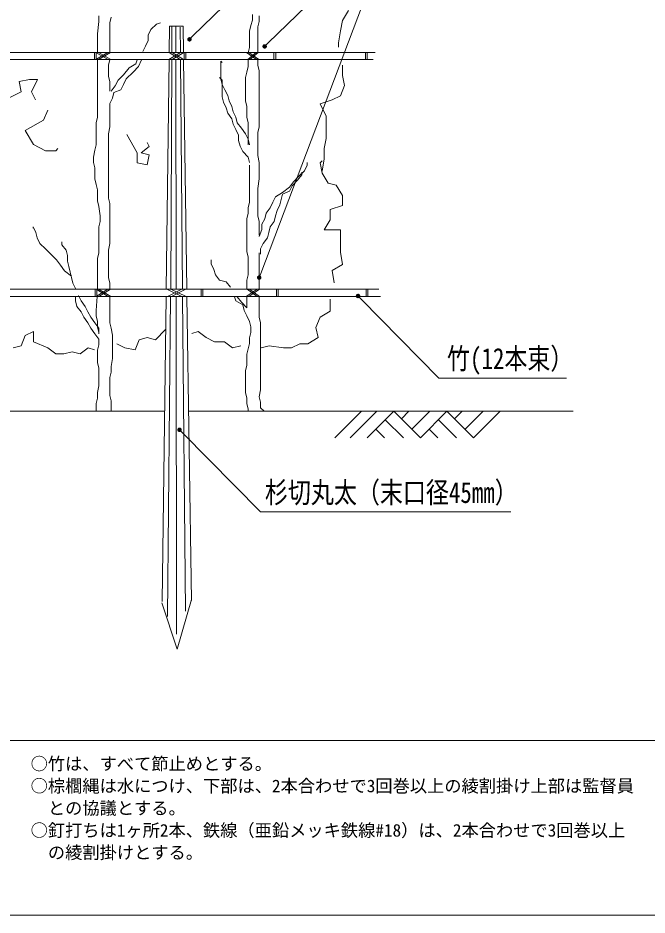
# Model space of a CAD drawing. Units: millimetres on the paper, with parts at other scales. Extents: x 11 to 3029, y 10 to 3833.
# Drawn here: x 91.8 to 162.7, y 9.8 to 110.9 of the extents above; entities that cross this region are included whole.
import ezdxf
from ezdxf.enums import TextEntityAlignment as Align

# ---------------------------------------------------------------- set-up
doc = ezdxf.new("R2010")
doc.units = ezdxf.units.MM
for name, color, linetype, lineweight in [('_0-0_', 7, 'Continuous', 13), ('ハッチ', 4, 'Continuous', 13), ('寸法', 1, 'Continuous', 13), ('本体', 7, 'Continuous', 13)]:
    doc.layers.add(name, color=color, linetype=linetype, lineweight=lineweight)
doc.styles.add('ＭＳ ゴシック', font='')
doc.styles.get('ＭＳ ゴシック').set_extended_font_data('MS Gothic')

# ---------------------------------------------------------------- blocks, each defined once
blk = doc.blocks.new('filled_dot')
at = {"color": 0, "linetype": 'Continuous', "lineweight": -2, "const_width": 1.25}
blk.add_lwpolyline([(-0.625, 0, 1), (0.625, 0, 1)], format="xyb", close=True, dxfattribs=at)

msp = doc.modelspace()

# ---------------------------------------------------------------- linework, layer by layer
at = {"layer": '_0-0_', "color": 6}
msp.add_line((10.744, 29.443), (284.557, 29.443), dxfattribs=at)
msp.add_lwpolyline([(284.557, 190.967), (10.744, 190.967), (10.744, 9.785), (284.557, 9.785)], close=True, dxfattribs=at)
at = {"layer": 'ハッチ'}
for p, q in [((127.498, 63.56), (130.493, 66.555)), ((129.226, 63.56), (132.221, 66.555)), ((131.146, 63.56), (134.14, 66.555)), ((134.14, 66.555), (137.135, 63.56)), ((134.993, 65.702), (135.846, 66.555)), ((136.176, 64.519), (138.212, 66.555)), ((137.135, 63.56), (140.13, 66.555)), ((140.13, 66.555), (143.124, 63.56)), ((140.983, 65.702), (141.835, 66.555)), ((142.166, 64.519), (144.202, 66.555)), ((143.124, 63.56), (146.119, 66.555)), ((133.18, 65.595), (135.215, 63.56)), ((139.17, 65.595), (141.205, 63.56)), ((132.125, 64.539), (133.104, 63.56)), ((138.114, 64.539), (139.093, 63.56))]:
    msp.add_line(p, q, dxfattribs=at)
at = {"layer": '寸法'}
for points in [[(111.119, 108.463), (111.477, 108.811), (133.683, 130.366), (166.308, 130.366)], [(118.975, 81.619), (119.152, 82.086), (134.169, 121.822), (157.164, 121.822)], [(119.591, 107.672), (119.95, 108.021), (134.169, 121.822), (148.192, 121.822)], [(130.11, 79.544), (130.461, 79.188), (139.229, 70.294), (153.604, 70.294)], [(109.998, 64.467), (110.349, 64.111), (119.117, 55.216), (147.313, 55.216)]]:
    msp.add_lwpolyline(points, dxfattribs=at)
at = {"layer": '本体'}
for p, q in [((118.203, 111.258), (118.203, 110.64)), ((129.036, 111.721), (128.349, 110.575)), ((100.914, 110.486), (100.759, 109.097)), ((100.914, 111.104), (100.914, 110.486)), ((102.149, 110.332), (102.303, 110.949)), ((102.149, 109.405), (102.149, 110.332)), ((107.397, 110.177), (107.86, 110.332)), ((118.203, 110.64), (118.049, 110.023)), ((118.821, 109.869), (118.975, 110.486)), ((118.975, 110.486), (118.975, 111.104)), ((128.349, 110.575), (128.12, 109.43)), ((102.149, 108.788), (102.149, 109.405)), ((106.471, 108.942), (106.78, 109.56)), ((106.78, 109.56), (107.397, 110.177)), ((108.847, 107), (108.886, 109.937)), ((108.886, 109.937), (110.402, 109.937)), ((110.444, 107), (110.402, 109.937)), ((118.049, 110.023), (117.895, 109.405)), ((117.895, 109.405), (117.895, 108.788)), ((118.821, 109.097), (118.821, 109.869)), ((128.12, 109.43), (127.891, 108.056)), ((100.759, 109.097), (100.759, 108.479)), ((100.759, 108.479), (100.759, 107.862)), ((102.149, 108.016), (102.149, 108.788)), ((106.162, 107.707), (106.471, 108.325)), ((106.471, 108.325), (106.471, 108.942)), ((117.895, 108.788), (117.895, 108.17)), ((117.895, 108.17), (117.895, 107.553)), ((118.821, 108.479), (118.821, 109.097)), ((118.821, 107.862), (118.821, 108.479)), ((100.759, 107.862), (100.761, 107)), ((102.149, 107), (102.149, 108.016)), ((105.854, 107.09), (106.162, 107.707)), ((117.895, 107.553), (117.74, 106.935)), ((118.821, 107), (118.821, 107.862)), ((127.891, 108.056), (127.891, 107.598)), ((40.115, 106.199), (131.829, 106.199)), ((40.126, 107), (132.028, 107)), ((100.408, 107), (100.408, 106.199)), ((100.573, 107), (101.966, 106.199)), ((101.928, 107), (100.581, 106.199)), ((100.608, 107), (100.608, 106.199)), ((100.759, 106.199), (100.759, 105.546)), ((100.874, 107), (102.267, 106.199)), ((102.213, 106.995), (100.874, 106.199)), ((102.158, 106.199), (101.994, 105.546)), ((105.082, 105.701), (105.236, 106.164)), ((105.699, 106.164), (105.391, 105.392)), ((108.499, 80.303), (108.837, 106.199)), ((110.092, 107), (108.796, 106.199)), ((108.813, 107), (110.078, 106.199)), ((110.472, 107), (109.177, 106.199)), ((109.187, 107), (110.452, 106.199)), ((110.828, 80.303), (110.455, 106.199)), ((110.52, 106.983), (110.52, 106.199)), ((110.72, 106.983), (110.72, 106.199)), ((117.538, 107), (118.676, 106.199)), ((118.636, 107), (117.707, 106.199)), ((117.74, 106.199), (117.74, 105.392)), ((117.799, 107), (118.932, 106.203)), ((118.865, 107), (117.936, 106.199)), ((118.821, 106.199), (118.821, 105.546)), ((120.633, 106.983), (120.633, 106.199)), ((120.833, 106.983), (120.833, 106.199)), ((130.945, 106.983), (130.945, 106.199)), ((131.145, 106.983), (131.145, 106.199)), ((100.759, 105.546), (100.759, 104.929)), ((101.994, 105.546), (101.994, 104.929)), ((103.692, 104.466), (104.31, 105.237)), ((104.31, 105.237), (105.082, 105.701)), ((105.391, 105.392), (104.773, 104.774)), ((114.653, 106.009), (114.807, 105.855)), ((114.653, 105.392), (114.653, 106.009)), ((114.653, 104.62), (114.653, 105.392)), ((117.74, 105.392), (117.586, 104.774)), ((118.821, 105.546), (118.975, 104.929)), ((128.349, 105.537), (128.349, 104.392)), ((100.759, 104.929), (100.759, 104.311)), ((100.759, 104.311), (100.759, 103.694)), ((101.994, 104.929), (101.994, 104.311)), ((101.994, 104.311), (102.149, 103.694)), ((103.075, 103.848), (103.692, 104.466)), ((104.773, 104.774), (104.001, 104.002)), ((114.807, 103.848), (114.498, 104.157)), ((114.653, 104.002), (114.653, 104.62)), ((117.586, 104.774), (117.432, 104.157)), ((117.432, 104.157), (117.432, 103.385)), ((118.975, 104.929), (118.975, 104.157)), ((118.975, 104.157), (118.975, 103.539)), ((128.349, 104.392), (128.578, 103.247)), ((91.937, 103.705), (93.082, 103.934)), ((92.166, 102.56), (91.937, 103.705)), ((93.082, 103.934), (93.998, 103.934)), ((93.998, 103.934), (93.311, 102.56)), ((100.759, 103.694), (100.759, 103.076)), ((102.149, 103.694), (102.149, 103.076)), ((102.303, 102.613), (102.766, 103.231)), ((102.766, 103.231), (103.075, 103.848)), ((103.692, 103.385), (103.384, 102.767)), ((104.001, 104.002), (103.692, 103.385)), ((114.807, 103.385), (114.653, 104.002)), ((114.807, 103.231), (114.807, 103.848)), ((115.116, 102.767), (114.807, 103.385)), ((114.807, 102.613), (114.807, 103.231)), ((117.432, 103.385), (117.432, 102.767)), ((118.975, 103.539), (118.975, 102.922)), ((128.578, 103.247), (128.12, 102.102)), ((90.792, 101.873), (92.166, 102.56)), ((93.311, 102.56), (93.769, 101.644)), ((100.759, 103.076), (100.759, 102.459)), ((100.759, 102.459), (100.759, 101.841)), ((102.149, 103.076), (102.149, 102.613)), ((102.612, 102.459), (102.457, 101.841)), ((103.384, 102.767), (102.612, 102.459)), ((114.807, 101.996), (114.807, 102.613)), ((115.425, 102.15), (115.116, 102.767)), ((115.579, 101.533), (115.425, 102.15)), ((117.432, 102.767), (117.432, 102.15)), ((117.432, 102.15), (117.432, 101.533)), ((118.975, 102.922), (118.975, 102.304)), ((118.975, 102.304), (118.975, 101.687)), ((100.759, 101.841), (100.759, 101.224)), ((100.759, 101.224), (100.759, 100.606)), ((102.457, 101.841), (102.149, 101.224)), ((102.149, 101.224), (102.149, 100.606)), ((114.962, 101.378), (114.807, 101.996)), ((115.27, 100.761), (114.962, 101.378)), ((115.888, 100.915), (115.579, 101.533)), ((117.432, 101.533), (117.586, 100.915)), ((118.975, 101.687), (118.975, 101.069)), ((127.204, 101.644), (125.83, 101.186)), ((125.83, 101.186), (126.517, 99.812)), ((128.12, 102.102), (127.204, 101.644)), ((95.143, 100.499), (94.685, 99.354)), ((100.759, 100.606), (100.759, 99.68)), ((102.149, 100.606), (102.149, 99.989)), ((115.425, 100.143), (115.27, 100.761)), ((115.888, 99.526), (115.425, 100.143)), ((116.042, 100.298), (115.888, 100.915)), ((116.351, 99.68), (116.042, 100.298)), ((117.586, 100.915), (117.586, 100.298)), ((117.586, 100.298), (117.586, 99.68)), ((118.975, 101.069), (118.975, 100.452)), ((118.975, 100.452), (118.975, 99.834)), ((94.685, 99.354), (92.624, 98.209)), ((100.759, 99.68), (100.605, 99.063)), ((102.149, 99.989), (102.149, 99.371)), ((102.149, 99.371), (102.149, 98.599)), ((116.042, 98.908), (115.888, 99.526)), ((116.505, 99.063), (116.351, 99.68)), ((117.586, 99.68), (117.74, 99.063)), ((118.975, 99.834), (118.975, 99.217)), ((118.975, 99.217), (118.975, 98.599)), ((126.517, 99.812), (126.517, 98.667)), ((92.624, 98.209), (93.54, 96.606)), ((100.605, 99.063), (100.605, 98.445)), ((100.605, 98.445), (100.605, 97.828)), ((102.149, 98.599), (101.994, 97.828)), ((116.351, 98.291), (116.042, 98.908)), ((116.66, 97.673), (116.351, 98.291)), ((116.968, 98.445), (116.505, 99.063)), ((117.432, 97.828), (116.968, 98.445)), ((117.74, 99.063), (117.74, 98.445)), ((117.74, 98.445), (117.74, 97.828)), ((118.975, 98.599), (118.821, 97.982)), ((126.517, 98.667), (126.517, 97.293)), ((100.605, 97.828), (100.605, 97.21)), ((100.605, 97.21), (100.605, 96.593)), ((101.994, 97.828), (101.994, 97.21)), ((101.994, 97.21), (101.994, 96.593)), ((104.074, 97.751), (105.22, 95.69)), ((116.66, 97.056), (116.66, 97.673)), ((116.814, 96.438), (116.66, 97.056)), ((117.74, 97.21), (117.432, 97.828)), ((117.74, 97.828), (117.74, 97.21)), ((117.895, 96.593), (117.74, 97.21)), ((117.74, 97.21), (117.74, 96.593)), ((118.821, 97.982), (118.821, 97.364)), ((118.821, 97.364), (118.821, 96.593)), ((126.517, 97.293), (126.288, 96.148)), ((93.54, 96.606), (94.914, 95.919)), ((96.059, 95.919), (96.288, 96.148)), ((100.605, 96.593), (100.451, 95.975)), ((101.994, 96.593), (101.994, 95.975)), ((105.678, 95.69), (106.594, 96.377)), ((106.594, 96.377), (106.365, 96.835)), ((117.123, 95.821), (116.814, 96.438)), ((118.821, 96.593), (118.821, 95.975)), ((126.288, 96.148), (126.288, 95.003)), ((94.914, 95.919), (96.059, 95.919)), ((100.451, 95.975), (100.296, 95.203)), ((100.296, 95.203), (100.296, 94.586)), ((101.994, 95.975), (101.994, 95.203)), ((101.994, 95.203), (101.994, 94.586)), ((105.22, 95.69), (105.22, 94.545)), ((106.594, 95.461), (105.678, 95.69)), ((106.365, 94.316), (106.594, 95.461)), ((117.74, 95.203), (117.123, 95.821)), ((117.895, 94.586), (117.74, 95.203)), ((118.821, 95.975), (118.821, 95.358)), ((118.821, 95.358), (118.975, 94.586)), ((100.296, 94.586), (100.451, 93.968)), ((101.994, 94.586), (101.994, 93.968)), ((105.22, 94.545), (106.365, 94.316)), ((117.895, 94.277), (117.895, 93.66)), ((118.975, 94.586), (118.975, 93.351)), ((124.069, 93.66), (124.378, 94.277)), ((124.378, 94.277), (124.378, 94.586)), ((125.83, 94.545), (126.059, 94.774)), ((126.059, 93.4), (125.83, 94.545)), ((126.288, 95.003), (126.059, 93.629)), ((100.451, 93.968), (100.451, 93.351)), ((100.451, 93.351), (100.451, 92.733)), ((101.994, 93.968), (101.994, 93.196)), ((101.994, 93.196), (101.994, 92.579)), ((117.895, 93.66), (117.895, 92.888)), ((118.975, 93.351), (118.975, 92.733)), ((122.835, 92.425), (123.452, 93.042)), ((123.298, 92.579), (123.761, 93.196)), ((123.452, 93.042), (124.069, 93.66)), ((123.761, 93.196), (123.761, 93.505)), ((126.746, 92.255), (126.059, 93.4)), ((100.451, 92.733), (100.605, 92.116)), ((100.605, 92.116), (100.759, 91.498)), ((101.994, 92.579), (101.994, 91.19)), ((117.895, 92.888), (117.895, 92.27)), ((117.895, 92.27), (117.895, 91.653)), ((118.975, 92.733), (118.821, 91.653)), ((122.371, 91.807), (122.835, 92.425)), ((122.68, 91.961), (123.298, 92.579)), ((127.662, 92.026), (126.746, 92.255)), ((128.349, 90.881), (127.662, 92.026)), ((100.759, 91.498), (100.759, 90.881)), ((101.994, 91.19), (101.994, 90.572)), ((117.895, 91.653), (117.895, 91.035)), ((117.895, 91.035), (117.895, 90.109)), ((118.821, 91.653), (118.821, 91.035)), ((118.821, 91.035), (118.821, 90.418)), ((120.828, 90.726), (121.6, 91.19)), ((121.445, 90.418), (121.6, 91.035)), ((121.6, 91.19), (122.371, 91.807)), ((121.6, 91.035), (122.371, 91.344)), ((122.371, 91.344), (122.68, 91.961)), ((100.759, 90.881), (100.759, 90.263)), ((100.759, 90.263), (100.914, 89.646)), ((101.994, 90.572), (102.149, 89.955)), ((117.895, 90.109), (117.74, 89.492)), ((118.821, 90.418), (118.821, 89.8)), ((120.21, 89.492), (120.519, 90.109)), ((120.519, 90.109), (120.828, 90.726)), ((121.291, 89.8), (121.445, 90.418)), ((128.349, 89.736), (128.349, 90.881)), ((100.914, 89.646), (101.068, 88.565)), ((102.149, 89.955), (102.149, 89.183)), ((102.149, 89.183), (102.149, 88.565)), ((117.74, 89.492), (117.74, 88.874)), ((118.821, 89.8), (118.821, 88.565)), ((119.747, 88.874), (120.21, 89.492)), ((120.828, 88.565), (120.982, 89.183)), ((120.982, 89.183), (121.291, 89.8)), ((126.975, 89.278), (128.349, 89.736)), ((126.975, 88.133), (126.975, 89.278)), ((101.068, 88.565), (101.068, 87.948)), ((102.149, 88.565), (102.149, 87.948)), ((117.74, 88.874), (117.586, 88.257)), ((117.586, 88.257), (117.586, 87.639)), ((118.821, 88.565), (118.975, 87.948)), ((119.284, 87.639), (119.593, 88.257)), ((119.593, 88.257), (119.747, 88.874)), ((120.673, 87.948), (120.828, 88.565)), ((126.288, 86.988), (126.975, 88.133)), ((93.813, 86.713), (93.504, 87.33)), ((93.504, 87.33), (93.504, 87.176)), ((101.068, 87.948), (100.914, 87.33)), ((100.914, 87.33), (100.914, 86.713)), ((102.149, 87.948), (102.149, 87.33)), ((102.149, 87.33), (102.149, 86.713)), ((117.586, 87.639), (117.586, 87.022)), ((117.586, 87.022), (117.586, 86.404)), ((118.975, 87.948), (118.975, 87.33)), ((118.975, 87.33), (118.975, 86.713)), ((118.975, 86.25), (119.284, 87.022)), ((119.284, 87.022), (119.284, 87.639)), ((120.056, 86.713), (120.21, 87.33)), ((120.21, 87.33), (120.673, 87.948)), ((128.12, 86.988), (126.288, 86.988)), ((128.12, 85.614), (128.12, 86.988)), ((93.967, 86.095), (93.813, 86.713)), ((94.276, 85.478), (93.967, 86.095)), ((100.914, 86.713), (100.914, 86.095)), ((100.914, 86.095), (100.914, 85.478)), ((102.149, 86.713), (102.149, 86.095)), ((102.149, 86.095), (102.149, 85.478)), ((117.586, 86.404), (117.586, 85.787)), ((118.975, 86.713), (118.975, 86.404)), ((119.438, 85.478), (119.901, 86.095)), ((119.901, 86.095), (120.056, 86.713)), ((94.893, 84.86), (94.276, 85.478)), ((96.746, 85.324), (96.746, 85.632)), ((97.209, 84.706), (96.746, 85.324)), ((100.914, 85.478), (100.914, 84.397)), ((102.149, 85.478), (101.994, 84.706)), ((117.586, 85.787), (117.586, 85.169)), ((117.586, 85.169), (117.586, 84.552)), ((119.13, 84.86), (119.438, 85.478)), ((128.12, 84.468), (128.12, 85.614)), ((95.511, 84.243), (94.893, 84.86)), ((96.128, 83.625), (95.511, 84.243)), ((97.363, 84.089), (97.209, 84.706)), ((97.363, 83.471), (97.363, 84.089)), ((100.914, 84.397), (100.759, 83.78)), ((101.994, 84.706), (101.994, 84.089)), ((101.994, 84.089), (101.994, 83.471)), ((117.586, 84.552), (117.74, 83.934)), ((117.74, 83.934), (117.74, 83.317)), ((118.975, 84.397), (118.975, 83.78)), ((119.13, 84.243), (119.13, 84.86)), ((128.349, 83.094), (128.12, 84.468)), ((96.591, 83.008), (96.128, 83.625)), ((97.054, 82.39), (96.591, 83.008)), ((97.518, 82.854), (97.363, 83.471)), ((100.759, 83.78), (100.759, 83.162)), ((100.759, 83.162), (100.759, 82.545)), ((101.994, 83.471), (101.994, 82.854)), ((113.572, 83.162), (113.572, 83.625)), ((113.881, 82.545), (113.572, 83.162)), ((117.74, 83.317), (117.74, 82.545)), ((118.975, 83.78), (118.975, 83.162)), ((118.975, 83.162), (118.975, 82.545)), ((127.204, 82.407), (128.349, 83.094)), ((97.826, 81.773), (97.054, 82.39)), ((97.672, 82.236), (97.518, 82.854)), ((97.826, 81.619), (97.672, 82.236)), ((100.759, 82.545), (100.759, 81.927)), ((100.759, 81.927), (100.759, 81.31)), ((101.994, 82.854), (101.994, 82.236)), ((101.994, 82.236), (101.994, 81.619)), ((114.035, 81.927), (113.881, 82.545)), ((114.498, 81.31), (114.035, 81.927)), ((117.74, 81.927), (117.586, 81.31)), ((117.74, 82.545), (117.74, 81.927)), ((118.975, 82.545), (118.975, 81.927)), ((118.975, 81.927), (118.975, 81.31)), ((127.433, 81.033), (127.204, 82.407)), ((97.981, 81.001), (97.826, 81.619)), ((98.289, 80.384), (97.981, 81.001)), ((100.759, 81.31), (100.759, 80.692)), ((101.994, 81.619), (102.149, 81.001)), ((102.149, 81.001), (102.149, 80.303)), ((115.27, 81.155), (114.498, 81.31)), ((115.733, 80.538), (115.27, 81.155)), ((117.586, 81.31), (117.586, 80.303)), ((118.975, 81.31), (118.975, 80.303)), ((40.112, 80.303), (132.469, 80.303)), ((100.482, 80.295), (100.482, 79.503)), ((100.589, 80.303), (101.947, 79.503)), ((101.92, 80.303), (100.619, 79.503)), ((100.682, 80.295), (100.682, 79.503)), ((100.759, 80.692), (100.759, 80.303)), ((100.884, 80.303), (102.242, 79.503)), ((102.207, 80.303), (100.905, 79.503)), ((108.56, 80.303), (110.265, 79.503)), ((110.273, 80.303), (108.635, 79.503)), ((109.031, 80.303), (110.735, 79.503)), ((110.728, 80.303), (109.09, 79.503)), ((112.423, 80.303), (112.423, 79.503)), ((112.623, 80.303), (112.623, 79.503)), ((118.749, 80.303), (117.517, 79.503)), ((117.612, 80.303), (118.733, 79.503)), ((119.024, 80.303), (117.792, 79.503)), ((117.87, 80.303), (118.991, 79.503)), ((120.907, 80.295), (120.907, 79.503)), ((121.107, 80.295), (121.107, 79.503)), ((131.019, 80.295), (131.019, 79.503)), ((131.219, 80.295), (131.219, 79.503)), ((40.112, 79.503), (132.66, 79.503)), ((98.289, 79.457), (98.289, 78.994)), ((98.289, 78.994), (98.444, 78.377)), ((98.907, 78.994), (98.598, 79.612)), ((99.37, 78.377), (98.907, 78.994)), ((100.735, 79.503), (100.605, 77.914)), ((102.149, 79.503), (102.149, 78.994)), ((102.149, 78.994), (102.149, 78.377)), ((108.04, 45.133), (108.488, 79.503)), ((111.334, 45.223), (110.84, 79.503)), ((116.197, 79.457), (116.351, 78.994)), ((116.351, 78.994), (117.123, 78.531)), ((116.968, 78.84), (116.505, 79.457)), ((117.586, 79.503), (117.586, 78.84)), ((118.975, 79.503), (118.975, 78.377)), ((126.975, 78.972), (126.975, 79.201)), ((126.975, 77.827), (126.975, 78.972)), ((98.444, 78.377), (98.907, 77.759)), ((99.679, 77.759), (99.37, 78.377)), ((100.605, 77.914), (100.605, 77.296)), ((102.149, 78.377), (102.149, 77.759)), ((117.586, 78.222), (116.968, 78.84)), ((117.123, 78.531), (117.277, 77.914)), ((117.277, 77.914), (117.586, 77.296)), ((117.586, 78.84), (117.586, 78.222)), ((118.975, 78.377), (118.975, 77.759)), ((98.907, 77.759), (99.216, 77.142)), ((99.216, 77.142), (99.679, 76.524)), ((99.988, 77.142), (99.679, 77.759)), ((100.451, 76.524), (99.988, 77.142)), ((100.605, 77.296), (100.759, 76.679)), ((102.149, 77.759), (102.149, 77.142)), ((102.149, 77.142), (102.149, 76.524)), ((117.586, 77.296), (117.895, 76.679)), ((118.975, 77.759), (118.975, 77.142)), ((118.975, 77.142), (119.13, 76.524)), ((125.372, 75.995), (125.83, 77.14)), ((125.83, 77.14), (126.975, 77.827)), ((99.679, 76.524), (99.988, 75.907)), ((99.988, 75.907), (100.451, 75.289)), ((100.914, 75.907), (100.451, 76.524)), ((100.759, 76.679), (100.759, 76.061)), ((100.759, 76.061), (100.914, 75.444)), ((100.914, 75.289), (100.914, 75.907)), ((102.149, 76.524), (102.303, 75.907)), ((102.303, 75.907), (102.457, 75.135)), ((117.895, 76.679), (118.049, 76.061)), ((118.049, 76.061), (118.049, 75.444)), ((119.13, 76.524), (119.13, 75.907)), ((119.13, 75.907), (119.13, 75.289)), ((125.601, 74.85), (125.372, 75.995)), ((92.166, 73.934), (92.624, 75.079)), ((92.624, 75.079), (93.54, 75.537)), ((93.54, 75.537), (93.54, 74.392)), ((100.451, 75.289), (100.914, 74.672)), ((100.914, 75.444), (100.914, 75.289)), ((102.457, 75.135), (102.457, 74.518)), ((105.449, 74.621), (106.365, 74.85)), ((106.365, 74.85), (107.281, 74.621)), ((107.281, 74.621), (108.426, 75.766)), ((111.403, 75.308), (112.09, 75.537)), ((112.09, 75.537), (113.006, 74.85)), ((113.006, 74.85), (113.922, 74.392)), ((118.049, 75.444), (117.895, 74.826)), ((117.895, 74.826), (117.895, 74.209)), ((119.13, 75.289), (119.13, 74.672)), ((124.456, 74.163), (125.601, 74.85)), ((91.25, 73.705), (92.166, 73.934)), ((93.54, 74.392), (95.143, 73.705)), ((100.914, 74.054), (100.759, 73.437)), ((100.914, 74.672), (100.914, 74.054)), ((102.457, 74.518), (102.457, 73.9)), ((102.457, 73.9), (102.457, 73.283)), ((102.929, 74.163), (103.845, 73.705)), ((104.991, 73.476), (105.449, 74.621)), ((113.922, 74.392), (115.067, 74.392)), ((115.067, 74.392), (115.983, 73.705)), ((115.983, 73.705), (116.899, 73.934)), ((117.895, 74.209), (117.74, 73.591)), ((119.13, 74.672), (119.13, 73.283)), ((119.189, 73.705), (120.105, 73.934)), ((120.105, 73.934), (121.708, 73.705)), ((122.624, 73.705), (123.54, 74.163)), ((123.54, 74.163), (124.456, 74.163)), ((95.143, 73.705), (96.059, 73.018)), ((96.059, 73.018), (96.975, 73.018)), ((96.975, 73.018), (97.891, 73.247)), ((97.891, 73.247), (98.807, 73.018)), ((98.807, 73.018), (99.723, 73.705)), ((99.723, 73.705), (100.41, 73.476)), ((100.759, 73.437), (100.759, 72.819)), ((100.759, 72.819), (100.759, 72.048)), ((102.457, 73.283), (102.457, 72.511)), ((103.845, 73.705), (104.991, 73.476)), ((117.74, 73.591), (117.586, 72.974)), ((117.586, 72.974), (117.586, 72.356)), ((119.13, 73.283), (119.13, 72.048)), ((121.708, 73.705), (122.624, 73.705)), ((100.759, 72.048), (100.914, 71.43)), ((102.457, 72.511), (102.303, 71.584)), ((117.586, 72.356), (117.586, 71.739)), ((119.13, 72.048), (119.13, 71.43)), ((100.914, 71.43), (100.914, 70.658)), ((102.303, 70.967), (102.149, 70.349)), ((102.303, 71.584), (102.303, 70.967)), ((117.586, 71.739), (117.432, 71.121)), ((117.432, 71.121), (117.432, 70.504)), ((119.13, 71.43), (119.13, 70.813)), ((119.13, 70.813), (119.13, 70.195)), ((100.914, 70.658), (100.914, 70.041)), ((100.914, 70.041), (100.914, 69.423)), ((102.149, 70.349), (102.149, 69.578)), ((117.432, 70.504), (117.432, 69.886)), ((117.432, 69.886), (117.432, 69.269)), ((119.13, 70.195), (119.13, 69.578)), ((100.914, 69.423), (100.759, 68.651)), ((102.149, 69.578), (102.149, 68.96)), ((102.149, 68.96), (102.149, 68.343)), ((117.432, 69.269), (117.432, 68.651)), ((119.13, 68.96), (118.975, 68.188)), ((119.13, 69.578), (119.13, 68.96)), ((100.759, 68.034), (100.605, 67.416)), ((100.759, 68.651), (100.759, 68.034)), ((102.149, 68.343), (102.303, 67.725)), ((117.432, 68.651), (117.586, 68.034)), ((117.586, 68.034), (117.586, 67.416)), ((118.975, 68.188), (119.13, 67.571)), ((100.605, 67.416), (100.605, 66.555)), ((102.303, 67.725), (102.303, 67.108)), ((102.303, 67.108), (102.303, 66.645)), ((117.586, 67.416), (117.74, 66.799)), ((117.74, 66.799), (117.74, 66.555)), ((119.13, 67.571), (119.13, 66.953)), ((119.13, 66.953), (119.528, 66.555)), ((44.368, 66.555), (108.341, 66.555)), ((111.092, 66.555), (154.334, 66.555)), ((108.012, 44.958), (109.745, 39.757)), ((111.349, 45.333), (109.745, 39.757))]:
    msp.add_line(p, q, dxfattribs=at)
at = {"layer": '本体', "color": 4}
for p, q in [((109.13, 107), (109.144, 109.956)), ((109.597, 107), (109.594, 109.911)), ((110.112, 107), (110.089, 109.843)), ((109.005, 80.303), (109.126, 106.199)), ((109.627, 80.303), (109.598, 106.199)), ((110.322, 80.303), (110.118, 106.199)), ((108.655, 43.411), (108.994, 79.503)), ((109.671, 41.423), (109.628, 79.503)), ((110.687, 44.046), (110.334, 79.503))]:
    msp.add_line(p, q, dxfattribs=at)

# ---------------------------------------------------------------- block references
at = {"layer": '寸法', "xscale": 0.2, "yscale": 0.2}
for p, rotation in [((111.119, 108.463), 44.1), ((119.591, 107.672), 44.1), ((118.975, 81.619), 69.3), ((130.11, 79.544), 314.6), ((109.998, 64.467), 314.6)]:
    msp.add_blockref('filled_dot', p, dxfattribs=dict(at, rotation=rotation))

# ---------------------------------------------------------------- texts
at = {"layer": '_0-0_', "color": 3, "style": 'ＭＳ ゴシック', "width": 0.8}
for s, p in [('竹(12本束）', (140.135, 70.592)), ('杉切丸太（末口径45mm）', (119.622, 55.509))]:
    msp.add_text(s, height=2.374, dxfattribs=at).set_placement(p, align=Align.BOTTOM_LEFT)
at = {"layer": '_0-0_', "style": 'ＭＳ ゴシック'}
for s, p in [('○竹は、すべて節止めとする。', (93.221, 27.547)), ('○棕櫚縄は水につけ、下部は、2本合わせで3回巻以上の綾割掛け上部は監督員', (93.221, 25.047)), ('\u3000との協議とする。', (93.221, 22.547)), ('○釘打ちは1ヶ所2本、鉄線（亜鉛メッキ鉄線#18）は、2本合わせで3回巻以上', (93.221, 20.047)), ('\u3000の綾割掛けとする。', (93.221, 17.547))]:
    msp.add_text(s, height=1.424, dxfattribs=at).set_placement(p, align=Align.TOP_LEFT)

doc.saveas('drawing.dxf')
